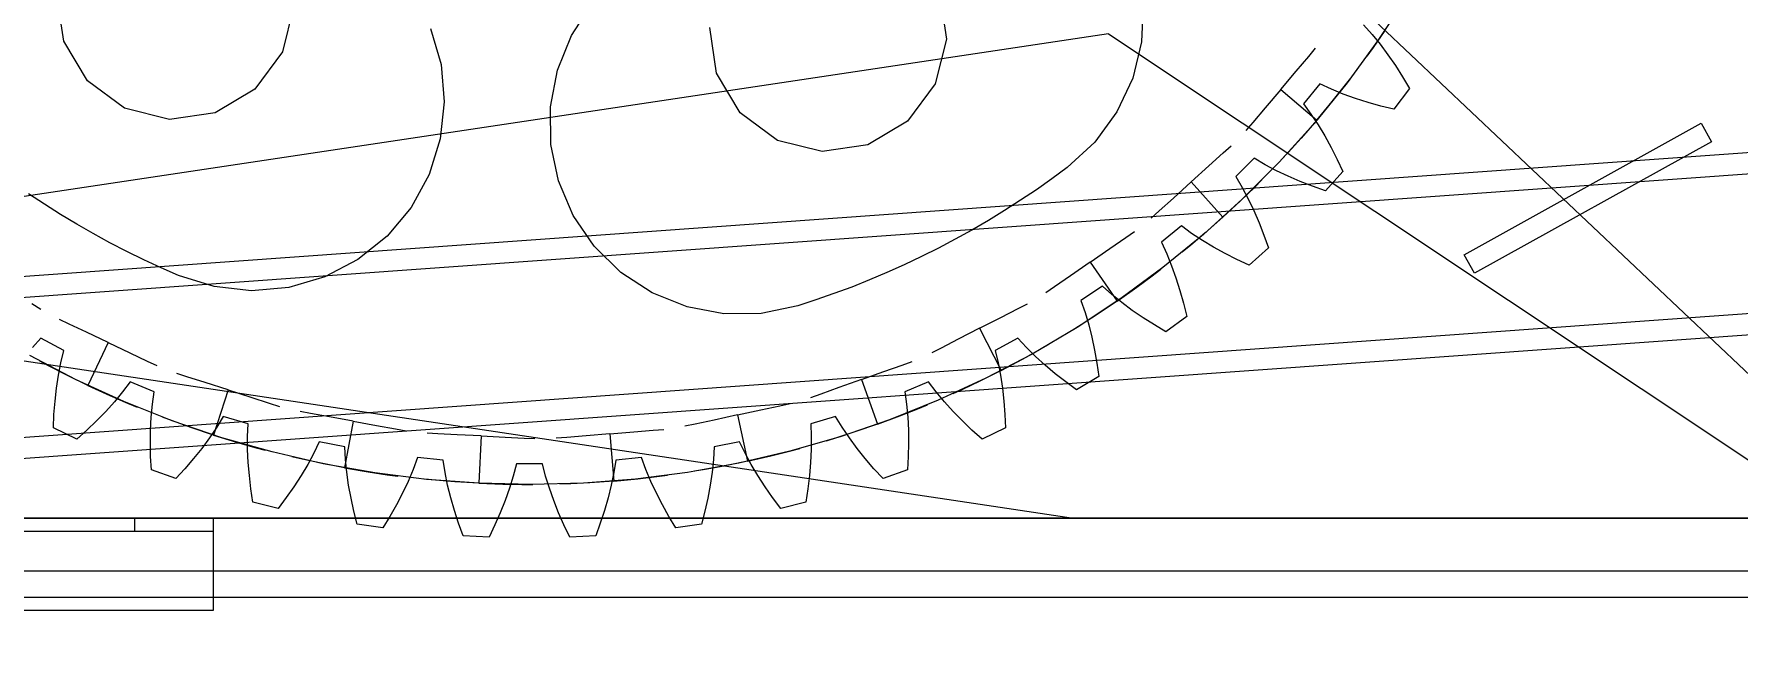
# Model space of a CAD drawing. Header units: millimetres. Extents: x -1970 to 59977, y -50268 to 6837.
# Drawn here: x 25940 to 26587, y 1271 to 1504 of the extents above; entities that cross this region are included whole.
import ezdxf

# ---------------------------------------------------------------- set-up
doc = ezdxf.new("R2010")
doc.units = ezdxf.units.MM
doc.layers.add('COTAS_P', color=1, linetype='Continuous', lineweight=0)
doc.layers.add('lateral_briquetadora', color=7, linetype='Continuous', lineweight=0)
doc.dimstyles.new('R19_100', dxfattribs={"dimtxt": 250, "dimasz": 150, "dimexe": 150, "dimexo": 80, "dimgap": 100, "dimtad": 1, "dimtih": 1, "dimtoh": 1, "dimdsep": 46, "dimcen": 0.09, "dimadec": 0, "dimazin": 0, "dimtfac": 1, "dimtdec": 4, "dimtofl": 0, "dimtmove": 0, "dimatfit": 3, "dimfxl": 1, "dimtolj": 1, "dimtzin": 0, "dimarcsym": 0})

# ---------------------------------------------------------------- blocks, each defined once
blk = doc.blocks.new('*D6')
at = {"layer": 'COTAS_P', "color": 0, "lineweight": -2, "transparency": 16777216}
for p, q in [((25128.19, 1262), (25128.19, 2232)), ((27628.19, 1262), (27628.19, 2232)), ((25278.19, 2082), (27478.19, 2082))]:
    blk.add_line(p, q, dxfattribs=at)
at = {"layer": 'COTAS_P', "color": 0, "transparency": 16777216}
for points in [[(25278.19, 2107), (25278.19, 2057), (25128.19, 2082)], [(27478.19, 2107), (27478.19, 2057), (27628.19, 2082)]]:
    blk.add_solid(points, dxfattribs=at)
at = {"layer": 'Defpoints', "color": 0, "transparency": 16777216}
for p in [(27628.19, 2082), (25128.19, 1182), (27628.19, 1182)]:
    blk.add_point(p, dxfattribs=at)

msp = doc.modelspace()

# ---------------------------------------------------------------- linework, layer by layer
at = {"layer": 'lateral_briquetadora'}
for p, q in [((26428.187, 1529), (26649.017, 1320)), ((25951.293, 1501.199), (25948.716, 1518.567)), ((26144.113, 1503.343), (26151.891, 1515.238)), ((26283.982, 1519.338), (26286.559, 1501.97)), ((26361.291, 1515.181), (26360.684, 1500.982)), ((26461.395, 1518.041), (26450.485, 1501.43)), ((26038.608, 1514.151), (26034.342, 1497.119)), ((25108.187, 1504), (26334.853, 1320)), ((26348.187, 1504), (25121.52, 1320)), ((26090.611, 1505.971), (26094.6, 1492.33)), ((26138.805, 1490.158), (26144.113, 1503.343)), ((26199.243, 1489.018), (26196.667, 1506.386)), ((26286.559, 1501.97), (26282.292, 1484.938)), ((26348.187, 1504), (26624.187, 1320)), ((26450.485, 1501.43), (26438.748, 1485.393)), ((26445.021, 1507.376), (26448.238, 1503.784)), ((26448.238, 1503.784), (26451.315, 1499.995)), ((26452.826, 1504.842), (26448.667, 1498.831)), ((25349.739, 1369.773), (27106.851, 1495.911)), ((25960.319, 1486.139), (25951.293, 1501.199)), ((26034.342, 1497.119), (26023.882, 1483.016)), ((26360.684, 1500.982), (26357.319, 1487.173)), ((26419.457, 1489.824), (26424.184, 1495.396)), ((26424.184, 1495.396), (26426.808, 1498.488)), ((26448.667, 1498.831), (26446.309, 1495.526)), ((26451.315, 1499.995), (26454.264, 1496.033)), ((26454.264, 1496.033), (26457.095, 1491.914)), ((26094.6, 1492.33), (26095.852, 1478.173)), ((26136.172, 1476.192), (26138.805, 1490.158)), ((26208.27, 1473.957), (26199.243, 1489.018)), ((26413.562, 1482.877), (26419.457, 1489.824)), ((26457.095, 1491.914), (26459.814, 1487.651)), ((25350.312, 1361.793), (27107.423, 1487.931)), ((25974.422, 1475.679), (25960.319, 1486.139)), ((26023.882, 1483.016), (26008.822, 1473.989)), ((26282.292, 1484.938), (26271.833, 1470.835)), ((26357.319, 1487.173), (26351.324, 1474.287)), ((26413.562, 1482.877), (26407.668, 1475.929)), ((26413.562, 1482.877), (26427.288, 1471.231)), ((26428.412, 1484.982), (26422.164, 1477.368)), ((26438.748, 1485.393), (26426.214, 1469.971)), ((26432.783, 1482.945), (26428.412, 1484.982)), ((26437.302, 1481.101), (26432.783, 1482.945)), ((26433.102, 1478.248), (26437.648, 1483.973)), ((26437.648, 1483.973), (26440.126, 1487.189)), ((26462.423, 1483.252), (26456.549, 1475.331)), ((26459.814, 1487.651), (26462.423, 1483.252)), ((25991.454, 1471.413), (25974.422, 1475.679)), ((26095.852, 1478.173), (26094.318, 1464.043)), ((26136.314, 1461.98), (26136.172, 1476.192)), ((26407.668, 1475.929), (26402.94, 1470.357)), ((26422.164, 1477.368), (26425.014, 1473.479)), ((26427.288, 1471.231), (26433.102, 1478.248)), ((26441.95, 1479.429), (26437.302, 1481.101)), ((26446.713, 1477.915), (26441.95, 1479.429)), ((26451.582, 1476.552), (26446.713, 1477.915)), ((26456.549, 1475.331), (26451.582, 1476.552)), ((26008.822, 1473.989), (25991.454, 1471.413)), ((26222.373, 1463.498), (26208.27, 1473.957)), ((26271.833, 1470.835), (26256.773, 1461.808)), ((26351.324, 1474.287), (26342.931, 1462.818)), ((26402.94, 1470.357), (26400.317, 1467.265)), ((26426.214, 1469.971), (26412.914, 1455.203)), ((26427.288, 1471.231), (26421.312, 1464.351)), ((26425.014, 1473.479), (26427.704, 1469.406)), ((26427.704, 1469.406), (26430.251, 1465.174)), ((26483.187, 1420), (26573.187, 1470)), ((26573.187, 1470), (26577.187, 1463)), ((26094.318, 1464.043), (26090.057, 1450.485)), ((26239.405, 1459.232), (26222.373, 1463.498)), ((26342.931, 1462.818), (26332.461, 1453.206)), ((26421.312, 1464.351), (26416.404, 1458.934)), ((26430.251, 1465.174), (26432.665, 1460.798)), ((26577.187, 1463), (26487.187, 1413)), ((26139.226, 1448.069), (26136.314, 1461.98)), ((26256.773, 1461.808), (26239.405, 1459.232)), ((26386.269, 1453.818), (26391.683, 1458.725)), ((26391.683, 1458.725), (26394.687, 1461.448)), ((26403.441, 1456.71), (26396.476, 1449.746)), ((26407.591, 1454.255), (26403.441, 1456.71)), ((26416.404, 1458.934), (26413.635, 1455.966)), ((26432.665, 1460.798), (26434.952, 1456.289)), ((26434.952, 1456.289), (26437.118, 1451.655)), ((26090.057, 1450.485), (26083.232, 1438.018)), ((26332.461, 1453.206), (26326.64, 1448.927)), ((26379.518, 1447.699), (26386.269, 1453.818)), ((26396.476, 1449.746), (26398.932, 1445.596)), ((26412.914, 1455.203), (26398.884, 1441.128)), ((26411.907, 1451.977), (26407.591, 1454.255)), ((26416.369, 1449.857), (26411.907, 1451.977)), ((26420.961, 1447.884), (26416.369, 1449.857)), ((26437.118, 1451.655), (26430.496, 1444.348)), ((25943.943, 1439.248), (25937.913, 1443.227)), ((26144.796, 1434.994), (26139.226, 1448.069)), ((26320.729, 1444.773), (26314.731, 1440.745)), ((26326.64, 1448.927), (26320.729, 1444.773)), ((26379.518, 1447.699), (26372.766, 1441.58)), ((26379.518, 1447.699), (26391.606, 1434.362)), ((26398.286, 1440.56), (26403.54, 1445.642)), ((26398.932, 1445.596), (26401.21, 1441.279)), ((26403.54, 1445.642), (26406.416, 1448.507)), ((26425.672, 1446.05), (26420.961, 1447.884)), ((26430.496, 1444.348), (26425.672, 1446.05)), ((25950.057, 1435.397), (25943.943, 1439.248)), ((26083.232, 1438.018), (26074.106, 1427.122)), ((26308.649, 1436.845), (26302.486, 1433.076)), ((26314.731, 1440.745), (26308.649, 1436.845)), ((26372.766, 1441.58), (26367.352, 1436.673)), ((26398.884, 1441.128), (26384.158, 1427.782)), ((26391.606, 1434.362), (26398.286, 1440.56)), ((26401.21, 1441.279), (26403.329, 1436.818)), ((26403.329, 1436.818), (26405.302, 1432.226)), ((25354.107, 1308.929), (27111.218, 1435.067)), ((25956.251, 1431.678), (25950.057, 1435.397)), ((25962.522, 1428.09), (25956.251, 1431.678)), ((26152.809, 1423.256), (26144.796, 1434.994)), ((26302.486, 1433.076), (26296.243, 1429.438)), ((26367.352, 1436.673), (26364.348, 1433.95)), ((26375.818, 1431.023), (26368.205, 1424.774)), ((26379.708, 1428.172), (26375.818, 1431.023)), ((26391.606, 1434.362), (26384.783, 1428.321)), ((26405.302, 1432.226), (26407.137, 1427.514)), ((25354.68, 1300.95), (27111.791, 1427.088)), ((25968.868, 1424.637), (25962.522, 1428.09)), ((25975.287, 1421.32), (25968.868, 1424.637)), ((26074.106, 1427.122), (26063.031, 1418.216)), ((26289.925, 1425.934), (26283.534, 1422.565)), ((26296.243, 1429.438), (26289.925, 1425.934)), ((26348.664, 1422.452), (26354.673, 1426.61)), ((26354.673, 1426.61), (26358.007, 1428.918)), ((26368.205, 1424.774), (26370.242, 1420.404)), ((26384.158, 1427.782), (26368.776, 1415.199)), ((26384.783, 1428.321), (26379.21, 1423.591)), ((26383.78, 1425.482), (26379.708, 1428.172)), ((26388.012, 1422.935), (26383.78, 1425.482)), ((26407.137, 1427.514), (26408.838, 1422.691)), ((25981.774, 1418.14), (25975.287, 1421.32)), ((25988.327, 1415.098), (25981.774, 1418.14)), ((26063.031, 1418.216), (26050.43, 1411.642)), ((26162.959, 1413.307), (26152.809, 1423.256)), ((26277.073, 1419.332), (26270.544, 1416.237)), ((26283.534, 1422.565), (26277.073, 1419.332)), ((26341.172, 1417.266), (26348.664, 1422.452)), ((26370.242, 1420.404), (26372.085, 1415.884)), ((26379.21, 1423.591), (26376.077, 1421.009)), ((26392.389, 1420.522), (26388.012, 1422.935)), ((26396.898, 1418.234), (26392.389, 1420.522)), ((26401.531, 1416.068), (26396.898, 1418.234)), ((26408.838, 1422.691), (26401.531, 1416.068)), ((26487.187, 1413), (26483.187, 1420)), ((25994.944, 1412.196), (25988.327, 1415.098)), ((26008.502, 1407.935), (25994.944, 1412.196)), ((26050.43, 1411.642), (26036.789, 1407.652)), ((26174.854, 1405.529), (26162.959, 1413.307)), ((26263.951, 1413.282), (26257.297, 1410.468)), ((26270.544, 1416.237), (26263.951, 1413.282)), ((26333.68, 1412.081), (26327.672, 1407.922)), ((26341.172, 1417.266), (26333.68, 1412.081)), ((26341.172, 1417.266), (26351.416, 1402.465)), ((26368.776, 1415.199), (26352.776, 1403.411)), ((26358.849, 1407.738), (26364.721, 1412.092)), ((26364.721, 1412.092), (26367.946, 1414.556)), ((26372.085, 1415.884), (26373.758, 1411.237)), ((26373.758, 1411.237), (26375.271, 1406.474)), ((26022.632, 1406.4), (26008.502, 1407.935)), ((26036.789, 1407.652), (26022.632, 1406.4)), ((26188.039, 1400.222), (26174.854, 1405.529)), ((26243.817, 1405.266), (26236.997, 1402.882)), ((26250.585, 1407.795), (26243.817, 1405.266)), ((26257.297, 1410.468), (26250.585, 1407.795)), ((26327.672, 1407.922), (26324.338, 1405.615)), ((26345.811, 1408.166), (26337.622, 1402.694)), ((26349.402, 1404.948), (26345.811, 1408.166)), ((26353.192, 1401.872), (26349.402, 1404.948)), ((26351.416, 1402.465), (26358.849, 1407.738)), ((26375.271, 1406.474), (26376.635, 1401.605)), ((25939.183, 1401.565), (25942.591, 1399.368)), ((26202.005, 1397.588), (26188.039, 1400.222)), ((26230.128, 1400.642), (26216.217, 1397.73)), ((26236.997, 1402.882), (26230.128, 1400.642)), ((26307.288, 1396.262), (26313.787, 1399.6)), ((26313.787, 1399.6), (26317.394, 1401.453)), ((26352.776, 1403.411), (26336.2, 1392.448)), ((26337.622, 1402.694), (26339.22, 1398.145)), ((26339.22, 1398.145), (26340.612, 1393.467)), ((26351.416, 1402.465), (26343.863, 1397.366)), ((26357.154, 1398.923), (26353.192, 1401.872)), ((26361.272, 1396.092), (26357.154, 1398.923)), ((26376.635, 1401.605), (26377.855, 1396.638)), ((25953.332, 1393.702), (25949.666, 1395.436)), ((25959.937, 1390.578), (25953.332, 1393.702)), ((26216.217, 1397.73), (26202.005, 1397.588)), ((26299.183, 1392.099), (26291.078, 1387.936)), ((26299.183, 1392.099), (26307.288, 1396.262)), ((26299.183, 1392.099), (26307.407, 1376.087)), ((26336.2, 1392.448), (26319.089, 1382.339)), ((26337.72, 1393.404), (26334.277, 1391.254)), ((26343.863, 1397.366), (26337.72, 1393.404)), ((26340.612, 1393.467), (26341.821, 1388.678)), ((26365.536, 1393.373), (26361.272, 1396.092)), ((26369.935, 1390.763), (26365.536, 1393.373)), ((26377.855, 1396.638), (26369.935, 1390.763)), ((25942.665, 1388.361), (25939.407, 1384.806)), ((25951.351, 1383.718), (25942.665, 1388.361)), ((25968.174, 1386.682), (25959.937, 1390.578)), ((25968.174, 1386.682), (25960.478, 1370.41)), ((25968.174, 1386.682), (25976.411, 1382.786)), ((26291.078, 1387.936), (26284.578, 1384.597)), ((26313.708, 1388.361), (26305.022, 1383.718)), ((26316.967, 1384.806), (26313.708, 1388.361)), ((26321.854, 1383.895), (26325.374, 1385.917)), ((26341.821, 1388.678), (26342.86, 1383.789)), ((25956, 1372.563), (25938.37, 1381.737)), ((25945.783, 1377.741), (25942.199, 1379.647)), ((25949.28, 1374.242), (25950.206, 1379.034)), ((25950.206, 1379.034), (25951.351, 1383.718)), ((25976.411, 1382.786), (25983.016, 1379.662)), ((25983.016, 1379.662), (25986.682, 1377.928)), ((26269.726, 1378.158), (26273.544, 1379.524)), ((26284.578, 1384.597), (26280.971, 1382.744)), ((26319.089, 1382.339), (26301.489, 1373.11)), ((26305.022, 1383.718), (26306.167, 1379.034)), ((26306.167, 1379.034), (26307.094, 1374.242)), ((26307.407, 1376.087), (26315.464, 1380.345)), ((26315.464, 1380.345), (26321.854, 1383.895)), ((26320.436, 1381.373), (26316.967, 1384.806)), ((26324.09, 1378.05), (26320.436, 1381.373)), ((26342.86, 1383.789), (26343.74, 1378.81)), ((26343.74, 1378.81), (26344.468, 1373.747)), ((25952.286, 1374.402), (25945.783, 1377.741)), ((25948.546, 1369.357), (25949.28, 1374.242)), ((25960.478, 1370.41), (25952.286, 1374.402)), ((25974.071, 1364.294), (25956, 1372.563)), ((25998.071, 1373.713), (25994.21, 1374.953)), ((26005.028, 1371.478), (25998.071, 1373.713)), ((26254.268, 1372.627), (26245.689, 1369.558)), ((26254.268, 1372.627), (26262.847, 1375.697)), ((26254.268, 1372.627), (26260.332, 1355.679)), ((26262.847, 1375.697), (26269.726, 1378.158)), ((26301.489, 1373.11), (26283.443, 1364.784)), ((26299.253, 1372.018), (26292.646, 1368.891)), ((26307.407, 1376.087), (26299.253, 1372.018)), ((26307.094, 1374.242), (26307.827, 1369.357)), ((26327.911, 1374.829), (26324.09, 1378.05)), ((26331.888, 1371.706), (26327.911, 1374.829)), ((26344.468, 1373.747), (26336.01, 1368.677)), ((25947.991, 1364.39), (25948.546, 1369.357)), ((25960.478, 1370.41), (25968.761, 1366.61)), ((25968.761, 1366.61), (25975.467, 1363.701)), ((25973.66, 1367.941), (25970.544, 1364.184)), ((25976.555, 1371.797), (25973.66, 1367.941)), ((25985.654, 1368.028), (25976.555, 1371.797)), ((25984.974, 1363.255), (25985.654, 1368.028)), ((26013.702, 1368.691), (26005.028, 1371.478)), ((26013.702, 1368.691), (26008.196, 1351.553)), ((26013.702, 1368.691), (26022.377, 1365.903)), ((26022.377, 1365.903), (26029.334, 1363.668)), ((26238.809, 1367.096), (26234.991, 1365.73)), ((26245.689, 1369.558), (26238.809, 1367.096)), ((26279.818, 1371.797), (26270.719, 1368.028)), ((26270.719, 1368.028), (26271.399, 1363.255)), ((26282.713, 1367.941), (26279.818, 1371.797)), ((26285.829, 1364.184), (26282.713, 1367.941)), ((26292.646, 1368.891), (26288.951, 1367.209)), ((26307.827, 1369.357), (26308.382, 1364.39)), ((26336.01, 1368.677), (26331.888, 1371.706)), ((25947.375, 1354.239), (25947.603, 1359.349)), ((25947.603, 1359.349), (25947.991, 1364.39)), ((25967.234, 1360.519), (25963.746, 1356.939)), ((25970.544, 1364.184), (25967.234, 1360.519)), ((25992.539, 1356.951), (25974.071, 1364.294)), ((25975.467, 1363.701), (25979.214, 1362.14)), ((25984.521, 1358.395), (25984.974, 1363.255)), ((26029.334, 1363.668), (26033.194, 1362.428)), ((26045.036, 1359.735), (26041.047, 1360.461)), ((26052.225, 1358.427), (26045.036, 1359.735)), ((26207.195, 1359.185), (26198.289, 1357.261)), ((26207.195, 1359.185), (26216.101, 1361.108)), ((26207.195, 1359.185), (26210.995, 1341.591)), ((26216.101, 1361.108), (26223.243, 1362.651)), ((26223.243, 1362.651), (26227.207, 1363.507)), ((26283.443, 1364.784), (26264.999, 1357.383)), ((26268.876, 1358.849), (26275.674, 1361.534)), ((26271.399, 1363.255), (26271.852, 1358.395)), ((26275.674, 1361.534), (26279.428, 1363.08)), ((26289.14, 1360.519), (26285.829, 1364.184)), ((26292.627, 1356.939), (26289.14, 1360.519)), ((26308.382, 1364.39), (26308.77, 1359.349)), ((26308.77, 1359.349), (26308.998, 1354.239)), ((25956.29, 1350.023), (25947.375, 1354.239)), ((25960.095, 1353.441), (25956.29, 1350.023)), ((25963.746, 1356.939), (25960.095, 1353.441)), ((25984.205, 1348.465), (25984.27, 1353.462)), ((25984.27, 1353.462), (25984.521, 1358.395)), ((25992.67, 1356.903), (25988.868, 1358.325)), ((26011.354, 1350.553), (25992.539, 1356.951)), ((25999.553, 1354.442), (25992.67, 1356.903)), ((26008.196, 1351.553), (25999.553, 1354.442)), ((26009.402, 1354.514), (26006.669, 1350.47)), ((26011.905, 1358.636), (26009.402, 1354.514)), ((26021.33, 1355.777), (26011.905, 1358.636)), ((26021.121, 1350.959), (26021.33, 1355.777)), ((26061.19, 1356.796), (26052.225, 1358.427)), ((26061.19, 1356.796), (26057.967, 1339.086)), ((26061.19, 1356.796), (26070.154, 1355.165)), ((26070.154, 1355.165), (26077.343, 1353.856)), ((26077.343, 1353.856), (26081.332, 1353.131)), ((26158.771, 1352.002), (26167.852, 1352.746)), ((26167.852, 1352.746), (26175.134, 1353.344)), ((26175.134, 1353.344), (26179.176, 1353.675)), ((26191.147, 1355.719), (26187.183, 1354.863)), ((26198.289, 1357.261), (26191.147, 1355.719)), ((26244.468, 1358.636), (26235.043, 1355.777)), ((26235.043, 1355.777), (26235.252, 1350.959)), ((26246.971, 1354.514), (26244.468, 1358.636)), ((26251.716, 1352.709), (26244.757, 1350.472)), ((26264.999, 1357.383), (26246.204, 1350.925)), ((26249.704, 1350.47), (26246.971, 1354.514)), ((26260.332, 1355.679), (26251.716, 1352.709)), ((26260.332, 1355.679), (26268.876, 1358.849)), ((26271.852, 1358.395), (26272.103, 1353.462)), ((26272.103, 1353.462), (26272.168, 1348.465)), ((26296.278, 1353.441), (26292.627, 1356.939)), ((26300.083, 1350.023), (26296.278, 1353.441)), ((26308.998, 1354.239), (26300.083, 1350.023)), ((25984.313, 1343.409), (25984.205, 1348.465)), ((26003.734, 1346.498), (26000.614, 1342.593)), ((26006.669, 1350.47), (26003.734, 1346.498)), ((26008.196, 1351.553), (26016.904, 1348.867)), ((26030.47, 1345.117), (26011.354, 1350.553)), ((26016.904, 1348.867), (26023.932, 1346.858)), ((26021.147, 1346.078), (26021.121, 1350.959)), ((26023.932, 1346.858), (26027.852, 1345.8)), ((26048.375, 1349.002), (26046.288, 1344.655)), ((26058.035, 1347.081), (26048.375, 1349.002)), ((26058.299, 1342.266), (26058.035, 1347.081)), ((26093.424, 1352.006), (26089.374, 1352.205)), ((26100.722, 1351.648), (26093.424, 1352.006)), ((26109.823, 1351.201), (26100.722, 1351.648)), ((26109.823, 1351.201), (26108.94, 1333.222)), ((26109.823, 1351.201), (26118.924, 1350.754)), ((26118.924, 1350.754), (26126.222, 1350.395)), ((26126.222, 1350.395), (26130.272, 1350.196)), ((26142.407, 1350.66), (26138.366, 1350.329)), ((26149.69, 1351.257), (26142.407, 1350.66)), ((26158.771, 1352.002), (26149.69, 1351.257)), ((26158.771, 1352.002), (26160.242, 1334.062)), ((26198.338, 1347.081), (26198.074, 1342.266)), ((26207.998, 1349.002), (26198.338, 1347.081)), ((26210.085, 1344.655), (26207.998, 1349.002)), ((26226.971, 1345.393), (26230.894, 1346.435)), ((26246.204, 1350.925), (26227.106, 1345.428)), ((26235.252, 1350.959), (26235.226, 1346.078)), ((26244.757, 1350.472), (26240.875, 1349.285)), ((26252.639, 1346.498), (26249.704, 1350.47)), ((26255.759, 1342.593), (26252.639, 1346.498)), ((26272.168, 1348.465), (26272.06, 1343.409)), ((25984.587, 1338.302), (25984.313, 1343.409)), ((26000.614, 1342.593), (25997.324, 1338.754)), ((26021.381, 1341.145), (26021.147, 1346.078)), ((26021.805, 1336.165), (26021.381, 1341.145)), ((26049.836, 1340.655), (26030.47, 1345.117)), ((26041.876, 1342.364), (26037.92, 1343.277)), ((26043.965, 1340.363), (26041.433, 1336.122)), ((26049.021, 1340.822), (26041.876, 1342.364)), ((26046.288, 1344.655), (26043.965, 1340.363)), ((26057.967, 1339.086), (26049.021, 1340.822)), ((26069.403, 1337.18), (26049.836, 1340.655)), ((26058.803, 1337.411), (26058.299, 1342.266)), ((26085.613, 1342.99), (26083.963, 1338.459)), ((26095.415, 1342.025), (26085.613, 1342.99)), ((26096.15, 1337.259), (26095.415, 1342.025)), ((26123.262, 1340.657), (26122.064, 1335.986)), ((26133.111, 1340.657), (26123.262, 1340.657)), ((26134.309, 1335.986), (26133.111, 1340.657)), ((26160.958, 1342.025), (26160.223, 1337.259)), ((26170.76, 1342.99), (26160.958, 1342.025)), ((26172.41, 1338.459), (26170.76, 1342.99)), ((26207.754, 1340.905), (26188.198, 1337.368)), ((26202.066, 1339.77), (26194.874, 1338.46)), ((26198.074, 1342.266), (26197.57, 1337.411)), ((26210.995, 1341.591), (26202.066, 1339.77)), ((26227.106, 1345.428), (26207.754, 1340.905)), ((26212.408, 1340.363), (26210.085, 1344.655)), ((26210.995, 1341.591), (26219.88, 1343.618)), ((26214.94, 1336.122), (26212.408, 1340.363)), ((26219.88, 1343.618), (26226.971, 1345.393)), ((26234.993, 1341.145), (26234.568, 1336.165)), ((26235.226, 1346.078), (26234.993, 1341.145)), ((26259.049, 1338.754), (26255.759, 1342.593)), ((26272.06, 1343.409), (26271.786, 1338.302)), ((25993.872, 1334.98), (25984.587, 1338.302)), ((25997.324, 1338.754), (25993.872, 1334.98)), ((26022.408, 1331.145), (26021.805, 1336.165)), ((26041.433, 1336.122), (26038.711, 1331.93)), ((26057.967, 1339.086), (26066.951, 1337.559)), ((26059.519, 1332.524), (26058.803, 1337.411)), ((26066.951, 1337.559), (26074.182, 1336.485)), ((26089.121, 1334.7), (26069.403, 1337.18)), ((26074.182, 1336.485), (26078.206, 1335.947)), ((26082.071, 1333.96), (26079.967, 1329.491)), ((26083.963, 1338.459), (26082.071, 1333.96)), ((26092.558, 1334.371), (26088.517, 1334.761)), ((26108.94, 1333.222), (26089.121, 1334.7)), ((26099.843, 1333.775), (26092.558, 1334.371)), ((26097.127, 1332.477), (26096.15, 1337.259)), ((26108.94, 1333.222), (26099.843, 1333.775)), ((26128.808, 1332.75), (26108.94, 1333.222)), ((26108.94, 1333.222), (26118.046, 1332.881)), ((26122.064, 1335.986), (26120.622, 1331.323)), ((26148.674, 1333.285), (26128.808, 1332.75)), ((26135.751, 1331.323), (26134.309, 1335.986)), ((26151.151, 1333.423), (26143.85, 1333.063)), ((26168.488, 1334.826), (26148.674, 1333.285)), ((26160.242, 1334.062), (26151.151, 1333.423)), ((26160.223, 1337.259), (26159.246, 1332.477)), ((26160.242, 1334.062), (26169.315, 1334.912)), ((26188.198, 1337.368), (26168.488, 1334.826)), ((26169.315, 1334.912), (26176.577, 1335.746)), ((26174.302, 1333.96), (26172.41, 1338.459)), ((26176.406, 1329.491), (26174.302, 1333.96)), ((26176.577, 1335.746), (26180.603, 1336.268)), ((26194.874, 1338.46), (26190.87, 1337.791)), ((26197.57, 1337.411), (26196.854, 1332.524)), ((26217.662, 1331.93), (26214.94, 1336.122)), ((26234.568, 1336.165), (26233.965, 1331.145)), ((26262.501, 1334.98), (26259.049, 1338.754)), ((26271.786, 1338.302), (26262.501, 1334.98)), ((26023.181, 1326.089), (26022.408, 1331.145)), ((26035.813, 1327.787), (26032.747, 1323.693)), ((26038.711, 1331.93), (26035.813, 1327.787)), ((26060.43, 1327.61), (26059.519, 1332.524)), ((26061.522, 1322.673), (26060.43, 1327.61)), ((26079.967, 1329.491), (26077.67, 1325.053)), ((26098.319, 1327.684), (26097.127, 1332.477)), ((26099.707, 1322.882), (26098.319, 1327.684)), ((26118.966, 1326.669), (26117.115, 1322.027)), ((26118.046, 1332.881), (26125.355, 1332.76)), ((26120.622, 1331.323), (26118.966, 1326.669)), ((26125.355, 1332.76), (26129.415, 1332.752)), ((26137.407, 1326.669), (26135.751, 1331.323)), ((26139.259, 1322.027), (26137.407, 1326.669)), ((26143.85, 1333.063), (26139.793, 1332.922)), ((26158.054, 1327.684), (26156.666, 1322.882)), ((26159.246, 1332.477), (26158.054, 1327.684)), ((26178.704, 1325.053), (26176.406, 1329.491)), ((26195.943, 1327.61), (26194.851, 1322.673)), ((26196.854, 1332.524), (26195.943, 1327.61)), ((26220.56, 1327.787), (26217.662, 1331.93)), ((26223.626, 1323.693), (26220.56, 1327.787)), ((26233.965, 1331.145), (26233.192, 1326.089)), ((26032.747, 1323.693), (26023.181, 1326.089)), ((26062.787, 1317.717), (26061.522, 1322.673)), ((26075.191, 1320.646), (26072.542, 1316.27)), ((26077.67, 1325.053), (26075.191, 1320.646)), ((26101.278, 1318.076), (26099.707, 1322.882)), ((26117.115, 1322.027), (26115.08, 1317.398)), ((26141.293, 1317.398), (26139.259, 1322.027)), ((26156.666, 1322.882), (26155.095, 1318.076)), ((26181.182, 1320.646), (26178.704, 1325.053)), ((26183.831, 1316.27), (26181.182, 1320.646)), ((26194.851, 1322.673), (26193.586, 1317.717)), ((26233.192, 1326.089), (26223.626, 1323.693)), ((24628.187, 1320), (26828.187, 1320)), ((24748.187, 1320), (26708.187, 1320)), ((24832.187, 1320), (26334.853, 1320)), ((26624.187, 1320), (25121.52, 1320)), ((25448.187, 1315), (26008.187, 1315)), ((25978.187, 1320), (26008.187, 1320)), ((25978.187, 1320), (25978.187, 1315)), ((25978.187, 1315), (26008.187, 1315)), ((26008.187, 1315), (26008.187, 1320)), ((26008.187, 1285), (26008.187, 1315)), ((26072.542, 1316.27), (26062.787, 1317.717)), ((26103.023, 1313.268), (26101.278, 1318.076)), ((26115.08, 1317.398), (26112.872, 1312.784)), ((26143.501, 1312.784), (26141.293, 1317.398)), ((26155.095, 1318.076), (26153.35, 1313.268)), ((26193.586, 1317.717), (26183.831, 1316.27)), ((26334.853, 1320), (26624.187, 1320)), ((26112.872, 1312.784), (26103.023, 1313.268)), ((26153.35, 1313.268), (26143.501, 1312.784)), ((24628.187, 1300), (26828.187, 1300)), ((24628.187, 1290), (26828.187, 1290)), ((25448.187, 1285), (26008.187, 1285))]:
    msp.add_line(p, q, dxfattribs=at)

# ---------------------------------------------------------------- dimensions: what is measured, and where the dimension line sits
at = {"layer": 'COTAS_P'}
dim = msp.add_aligned_dim(p1=(25128.187, 1182), p2=(27628.187, 1182), distance=900, text='<> P', dimstyle='R19_100', dxfattribs=at)
dim.commit()
dim.dimension.update_dxf_attribs({"geometry": '*D6', "text_midpoint": (26378.187, 2082)})

doc.saveas('drawing.dxf')
